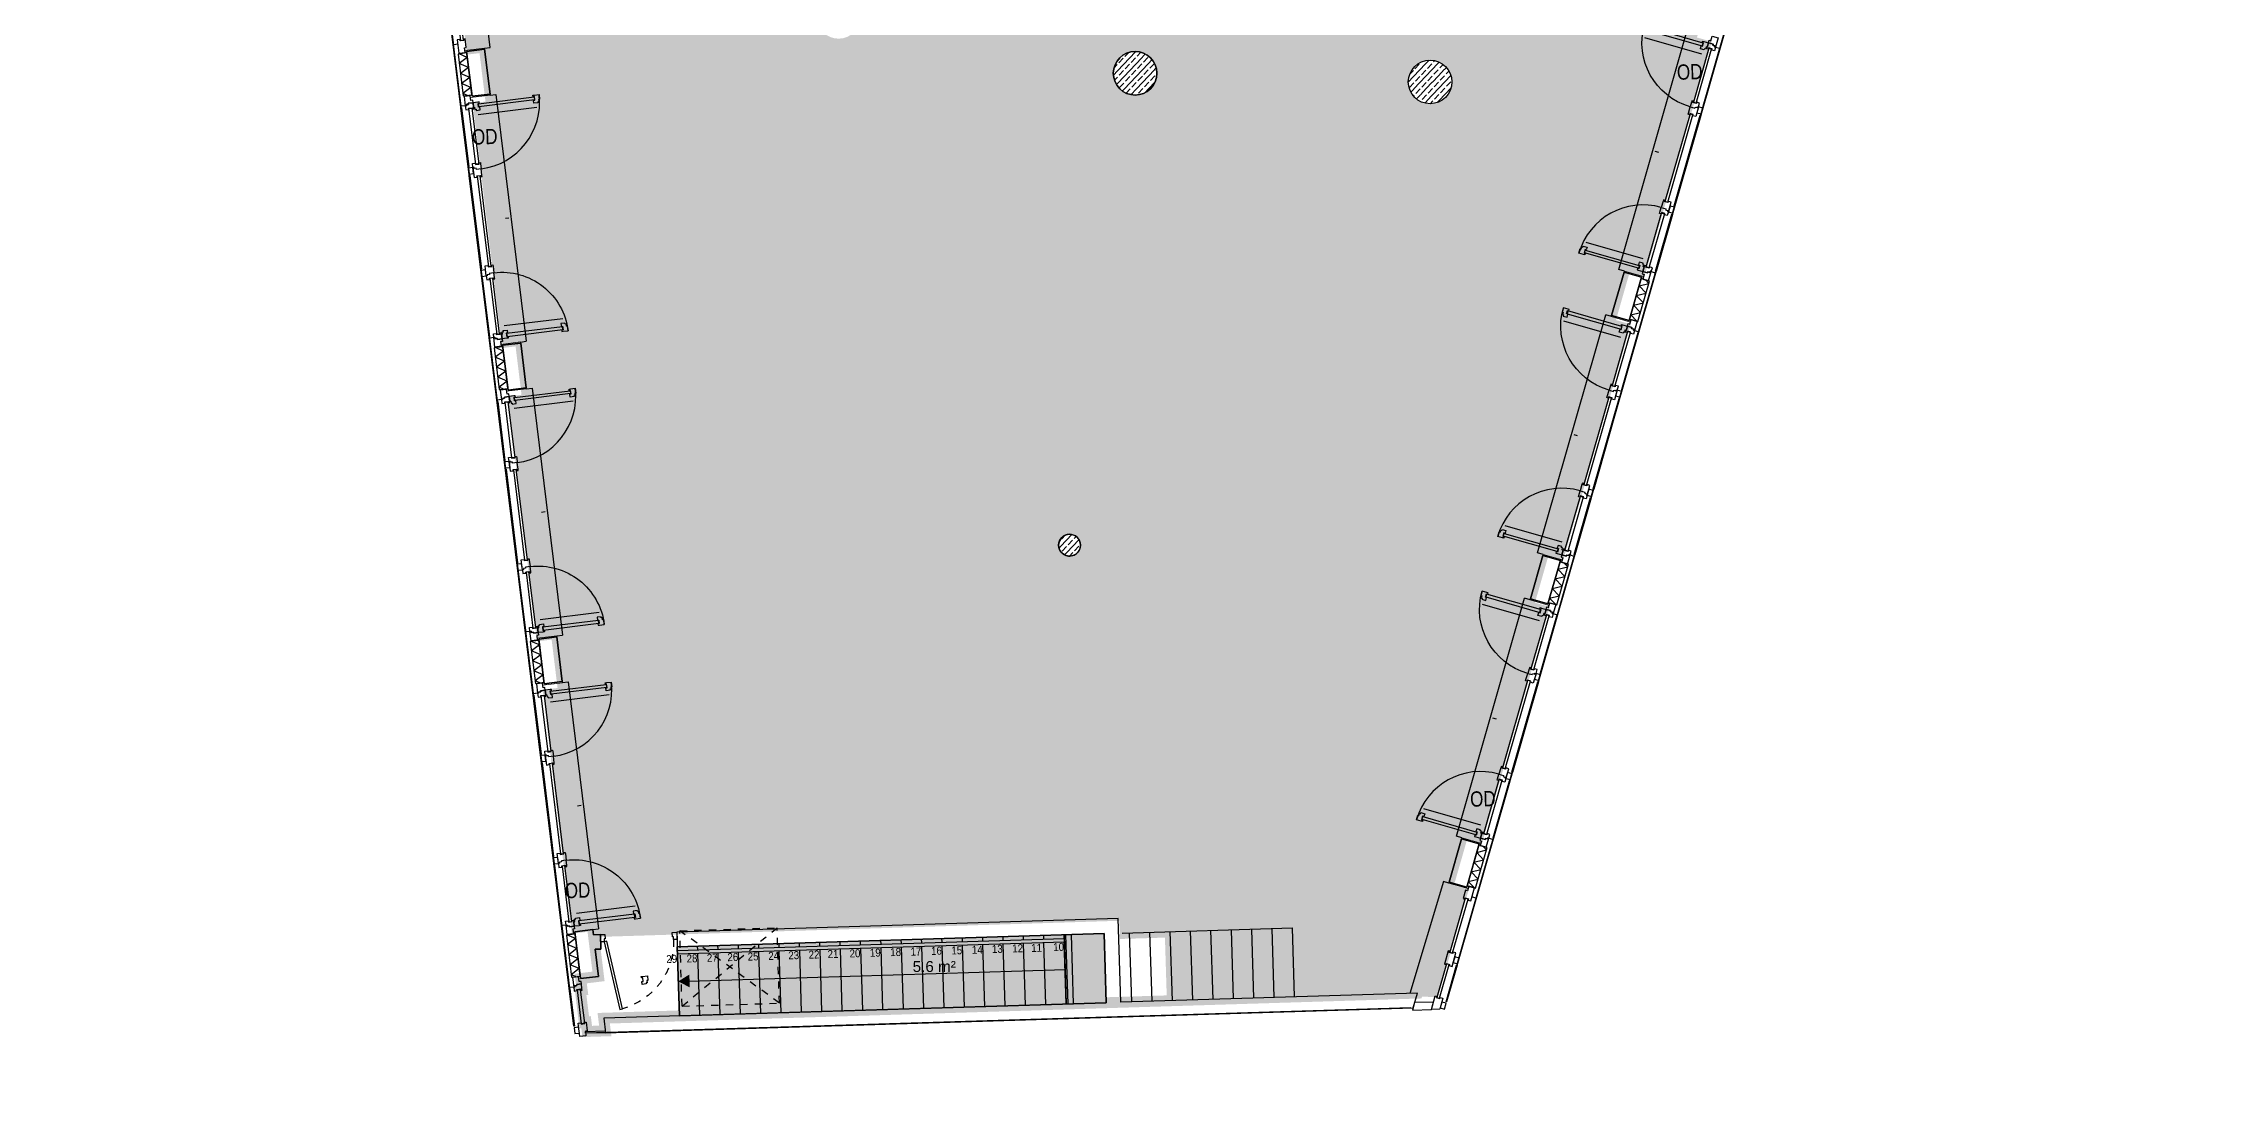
# Model space of a CAD drawing. Header units: metres. Extents: x 603172.4 to 603269.3, y 133210.7 to 133267.1.
# Drawn here: x 603202.28 to 603232.15, y 133229.92 to 133244.41 of the extents above; entities that cross this region are included whole.
import ezdxf
from ezdxf.enums import TextEntityAlignment as Align

# ---------------------------------------------------------------- set-up
doc = ezdxf.new("R2010")
doc.units = ezdxf.units.M
doc.linetypes.add('AXES', pattern=[2, 1.25, -0.25, 0.25, -0.25])
doc.linetypes.add('DGN Style 2', pattern=[0.1, 0.06, -0.04])
doc.layers.add('GEX_BAT_Archi', color=251, linetype='Continuous')
doc.layers.add('GEX_EDS_sdp_2-tremie_su', color=7, linetype='Continuous')
for name, color, linetype, true_color in [('GEX_EDS_sdp_1-bureau', 1, 'AXES', 0xff0000), ('GEX_EDS_sdp_2-tremie', 7, 'Continuous', 0xffff7f), ('GEX_EDS_su_bureau', 7, 'Continuous', 0xffdf7f)]:
    doc.layers.add(name, color=color, linetype=linetype, true_color=true_color)
doc.styles.add('Style-isocp', font='isocp.shx')
doc.styles.add('SURF', font='swissl.ttf')

# ---------------------------------------------------------------- blocks, each defined once
blk = doc.blocks.new('*U14')
at = {"layer": 'GEX_BAT_Archi', "flags": 128}
for points in [[(-0.462, 0.44), (-0.477, 0.44), (-0.476, 0.4), (-0.523, 0.398), (-0.526, 0.498), (-0.464, 0.5), (-0.462, 0.44)], [(-0.476, 0.4), (-0.261, -0.531), (-0.222, -0.522), (-0.437, 0.409), (-0.476, 0.4)], [(0.479, 0.429), (0.478, 0.469), (0.463, 0.469), (0.461, 0.529), (0.523, 0.531), (0.526, 0.431), (0.479, 0.429)]]:
    blk.add_lwpolyline(points, close=True, dxfattribs=at)
at = {"layer": 'GEX_BAT_Archi', "linetype": 'DGN Style 2', "extrusion": (0, 0, -1)}
blk.add_arc((0.476, 0.4), 0.955, 178.2348, 254.6143, dxfattribs=at)
blk = doc.blocks.new('CBP_SHG_FAC_TYPE1_OD_STR25')
at = {"layer": 'GEX_BAT_Archi'}
for p, q in [((-1.462, 0.568), (-1.462, -0.247)), ((1.462, 0.568), (1.462, -0.247))]:
    blk.add_line(p, q, dxfattribs=at)
at = {"layer": 'GEX_BAT_Archi', "ltscale": 120}
for p, q in [((-1.7, 0.03), (1.7, 0.03)), ((-1.7, -0.05), (-1.7, 0.03)), ((1.7, -0.05), (1.7, 0.03)), ((0, 0), (0, -0.05)), ((-1.605, -0.407), (-1.605, -0.462)), ((-1.585, -0.462), (-1.585, -0.47)), ((-0.77, -0.462), (-0.77, -0.47)), ((-0.647, -0.462), (-0.647, -0.47)), ((0.647, -0.462), (0.647, -0.47)), ((0.77, -0.462), (0.77, -0.47)), ((1.585, -0.462), (1.585, -0.47)), ((1.605, -0.407), (1.605, -0.462))]:
    blk.add_line(p, q, dxfattribs=at)
at = {"layer": 'GEX_BAT_Archi', "flags": 128}
for points in [[(-1.635, 0.551), (-1.635, 0.618), (-1.57, 0.618), (-1.57, 0.603), (-1.54, 0.603), (-1.54, 0.588), (-1.525, 0.588), (-1.525, 0.533), (-1.565, 0.533), (-1.565, 0.551), (-1.615, 0.551), (-1.615, 0.533), (-1.635, 0.533), (-1.635, 0.551)], [(1.635, 0.551), (1.635, 0.618), (1.57, 0.618), (1.57, 0.603), (1.54, 0.603), (1.54, 0.588), (1.525, 0.588), (1.525, 0.533), (1.565, 0.533), (1.565, 0.551), (1.615, 0.551), (1.615, 0.533), (1.635, 0.533), (1.635, 0.551)], [(-1.61, -0.225), (-1.61, 0.546), (-1.57, 0.546), (-1.57, -0.225), (-1.61, -0.225)], [(1.61, -0.225), (1.61, 0.546), (1.57, 0.546), (1.57, -0.225), (1.61, -0.225)], [(-1.615, -0.23), (-1.615, -0.212), (-1.635, -0.212), (-1.635, -0.23), (-1.635, -0.297), (-1.57, -0.297), (-1.57, -0.282), (-1.54, -0.282), (-1.54, -0.267), (-1.525, -0.267), (-1.525, -0.212), (-1.565, -0.212), (-1.565, -0.23), (-1.615, -0.23)], [(-1.568, -0.317), (-1.55, -0.317), (-1.55, -0.297), (-1.568, -0.297), (-1.635, -0.297), (-1.635, -0.362), (-1.62, -0.362), (-1.62, -0.392), (-1.605, -0.392), (-1.605, -0.407), (-1.55, -0.407), (-1.55, -0.367), (-1.568, -0.367), (-1.568, -0.317)], [(-0.787, -0.297), (-0.72, -0.297), (-0.72, -0.362), (-0.735, -0.362), (-0.735, -0.392), (-0.75, -0.392), (-0.75, -0.407), (-0.805, -0.407), (-0.805, -0.367), (-0.787, -0.367), (-0.787, -0.317), (-0.805, -0.317), (-0.805, -0.297), (-0.787, -0.297)], [(-0.63, -0.317), (-0.612, -0.317), (-0.612, -0.297), (-0.63, -0.297), (-0.72, -0.297), (-0.72, -0.362), (-0.735, -0.362), (-0.735, -0.392), (-0.75, -0.392), (-0.75, -0.407), (-0.612, -0.407), (-0.612, -0.367), (-0.63, -0.367), (-0.63, -0.317)], [(0.63, -0.297), (0.72, -0.297), (0.72, -0.362), (0.735, -0.362), (0.735, -0.392), (0.75, -0.392), (0.75, -0.407), (0.612, -0.407), (0.612, -0.367), (0.63, -0.367), (0.63, -0.317), (0.612, -0.317), (0.612, -0.297), (0.63, -0.297)], [(0.787, -0.297), (0.72, -0.297), (0.72, -0.362), (0.735, -0.362), (0.735, -0.392), (0.75, -0.392), (0.75, -0.407), (0.805, -0.407), (0.805, -0.367), (0.787, -0.367), (0.787, -0.317), (0.805, -0.317), (0.805, -0.297), (0.787, -0.297)], [(1.615, -0.23), (1.615, -0.212), (1.635, -0.212), (1.635, -0.23), (1.635, -0.297), (1.57, -0.297), (1.57, -0.282), (1.54, -0.282), (1.54, -0.267), (1.525, -0.267), (1.525, -0.212), (1.565, -0.212), (1.565, -0.23), (1.615, -0.23)], [(1.568, -0.317), (1.55, -0.317), (1.55, -0.297), (1.568, -0.297), (1.635, -0.297), (1.635, -0.362), (1.62, -0.362), (1.62, -0.392), (1.605, -0.392), (1.605, -0.407), (1.55, -0.407), (1.55, -0.367), (1.568, -0.367), (1.568, -0.317)]]:
    blk.add_lwpolyline(points, close=True, dxfattribs=at)
at = {"layer": 'GEX_BAT_Archi', "ltscale": 120, "flags": 128}
for points in [[(-1.67, -0.322), (-1.735, -0.322), (-1.735, -0.407), (-1.605, -0.407), (-1.605, -0.392), (-1.62, -0.392), (-1.62, -0.362), (-1.635, -0.362), (-1.635, -0.297), (-1.67, -0.297), (-1.67, -0.322)], [(1.67, -0.322), (1.735, -0.322), (1.735, -0.407), (1.605, -0.407), (1.605, -0.392), (1.62, -0.392), (1.62, -0.362), (1.635, -0.362), (1.635, -0.297), (1.67, -0.297), (1.67, -0.322)], [(-1.585, -0.462), (-0.77, -0.462), (-0.77, -0.47), (-1.585, -0.47), (-1.585, -0.462)], [(-1.563, -0.322), (-0.792, -0.322), (-0.792, -0.362), (-1.563, -0.362), (-1.563, -0.322)], [(-0.75, -0.47), (-0.667, -0.47), (-0.667, -0.407), (-0.75, -0.407), (-0.75, -0.47)], [(-0.647, -0.462), (0.647, -0.462), (0.647, -0.47), (-0.647, -0.47), (-0.647, -0.462)], [(0.625, -0.322), (-0.625, -0.322), (-0.625, -0.362), (0.625, -0.362), (0.625, -0.322)], [(0.667, -0.47), (0.75, -0.47), (0.75, -0.407), (0.667, -0.407), (0.667, -0.47)], [(1.585, -0.462), (0.77, -0.462), (0.77, -0.47), (1.585, -0.47), (1.585, -0.462)], [(1.563, -0.322), (0.792, -0.322), (0.792, -0.362), (1.563, -0.362), (1.563, -0.322)]]:
    blk.add_lwpolyline(points, close=True, dxfattribs=at)
at = {"layer": 'GEX_BAT_Archi'}
blk.add_arc((-1.635, -0.297), 0.915, 0, 90, dxfattribs=at)
at = {"layer": 'GEX_BAT_Archi', "extrusion": (0, 0, -1)}
blk.add_arc((-1.635, -0.297), 0.915, 0, 90, dxfattribs=at)
blk = doc.blocks.new('CBP_SHG_FAC_TYPE1_OD_STR25_1')
at = {"layer": 'GEX_BAT_Archi'}
for p, q in [((-1.462, 0.568), (-1.462, -0.247)), ((1.462, 0.568), (1.462, -0.247))]:
    blk.add_line(p, q, dxfattribs=at)
at = {"layer": 'GEX_BAT_Archi', "ltscale": 120}
for p, q in [((-1.709, 0.03), (1.709, 0.03)), ((-1.709, -0.05), (-1.709, 0.03)), ((1.709, -0.05), (1.709, 0.03)), ((0, 0), (0, -0.05)), ((-1.605, -0.407), (-1.605, -0.462)), ((-1.585, -0.462), (-1.585, -0.47)), ((-0.77, -0.462), (-0.77, -0.47)), ((-0.647, -0.462), (-0.647, -0.47)), ((0.647, -0.462), (0.647, -0.47)), ((0.77, -0.462), (0.77, -0.47)), ((1.585, -0.462), (1.585, -0.47)), ((1.605, -0.407), (1.605, -0.462))]:
    blk.add_line(p, q, dxfattribs=at)
at = {"layer": 'GEX_BAT_Archi', "flags": 128}
for points in [[(-1.635, 0.551), (-1.635, 0.618), (-1.57, 0.618), (-1.57, 0.603), (-1.54, 0.603), (-1.54, 0.588), (-1.525, 0.588), (-1.525, 0.533), (-1.565, 0.533), (-1.565, 0.551), (-1.615, 0.551), (-1.615, 0.533), (-1.635, 0.533), (-1.635, 0.551)], [(1.635, 0.551), (1.635, 0.618), (1.57, 0.618), (1.57, 0.603), (1.54, 0.603), (1.54, 0.588), (1.525, 0.588), (1.525, 0.533), (1.565, 0.533), (1.565, 0.551), (1.615, 0.551), (1.615, 0.533), (1.635, 0.533), (1.635, 0.551)], [(-1.61, -0.225), (-1.61, 0.546), (-1.57, 0.546), (-1.57, -0.225), (-1.61, -0.225)], [(1.61, -0.225), (1.61, 0.546), (1.57, 0.546), (1.57, -0.225), (1.61, -0.225)], [(-1.615, -0.23), (-1.615, -0.212), (-1.635, -0.212), (-1.635, -0.23), (-1.635, -0.297), (-1.57, -0.297), (-1.57, -0.282), (-1.54, -0.282), (-1.54, -0.267), (-1.525, -0.267), (-1.525, -0.212), (-1.565, -0.212), (-1.565, -0.23), (-1.615, -0.23)], [(-1.568, -0.317), (-1.55, -0.317), (-1.55, -0.297), (-1.568, -0.297), (-1.635, -0.297), (-1.635, -0.362), (-1.62, -0.362), (-1.62, -0.392), (-1.605, -0.392), (-1.605, -0.407), (-1.55, -0.407), (-1.55, -0.367), (-1.568, -0.367), (-1.568, -0.317)], [(-0.787, -0.297), (-0.72, -0.297), (-0.72, -0.362), (-0.735, -0.362), (-0.735, -0.392), (-0.75, -0.392), (-0.75, -0.407), (-0.805, -0.407), (-0.805, -0.367), (-0.787, -0.367), (-0.787, -0.317), (-0.805, -0.317), (-0.805, -0.297), (-0.787, -0.297)], [(-0.63, -0.317), (-0.612, -0.317), (-0.612, -0.297), (-0.63, -0.297), (-0.72, -0.297), (-0.72, -0.362), (-0.735, -0.362), (-0.735, -0.392), (-0.75, -0.392), (-0.75, -0.407), (-0.612, -0.407), (-0.612, -0.367), (-0.63, -0.367), (-0.63, -0.317)], [(0.63, -0.297), (0.72, -0.297), (0.72, -0.362), (0.735, -0.362), (0.735, -0.392), (0.75, -0.392), (0.75, -0.407), (0.612, -0.407), (0.612, -0.367), (0.63, -0.367), (0.63, -0.317), (0.612, -0.317), (0.612, -0.297), (0.63, -0.297)], [(0.787, -0.297), (0.72, -0.297), (0.72, -0.362), (0.735, -0.362), (0.735, -0.392), (0.75, -0.392), (0.75, -0.407), (0.805, -0.407), (0.805, -0.367), (0.787, -0.367), (0.787, -0.317), (0.805, -0.317), (0.805, -0.297), (0.787, -0.297)], [(1.615, -0.23), (1.615, -0.212), (1.635, -0.212), (1.635, -0.23), (1.635, -0.297), (1.57, -0.297), (1.57, -0.282), (1.54, -0.282), (1.54, -0.267), (1.525, -0.267), (1.525, -0.212), (1.565, -0.212), (1.565, -0.23), (1.615, -0.23)], [(1.568, -0.317), (1.55, -0.317), (1.55, -0.297), (1.568, -0.297), (1.635, -0.297), (1.635, -0.362), (1.62, -0.362), (1.62, -0.392), (1.605, -0.392), (1.605, -0.407), (1.55, -0.407), (1.55, -0.367), (1.568, -0.367), (1.568, -0.317)]]:
    blk.add_lwpolyline(points, close=True, dxfattribs=at)
at = {"layer": 'GEX_BAT_Archi', "ltscale": 120, "flags": 128}
for points in [[(-1.67, -0.322), (-1.735, -0.322), (-1.735, -0.407), (-1.605, -0.407), (-1.605, -0.392), (-1.62, -0.392), (-1.62, -0.362), (-1.635, -0.362), (-1.635, -0.297), (-1.67, -0.297), (-1.67, -0.322)], [(1.67, -0.322), (1.735, -0.322), (1.735, -0.407), (1.605, -0.407), (1.605, -0.392), (1.62, -0.392), (1.62, -0.362), (1.635, -0.362), (1.635, -0.297), (1.67, -0.297), (1.67, -0.322)], [(-1.585, -0.462), (-0.77, -0.462), (-0.77, -0.47), (-1.585, -0.47), (-1.585, -0.462)], [(-1.563, -0.322), (-0.792, -0.322), (-0.792, -0.362), (-1.563, -0.362), (-1.563, -0.322)], [(-0.75, -0.47), (-0.667, -0.47), (-0.667, -0.407), (-0.75, -0.407), (-0.75, -0.47)], [(-0.647, -0.462), (0.647, -0.462), (0.647, -0.47), (-0.647, -0.47), (-0.647, -0.462)], [(0.625, -0.322), (-0.625, -0.322), (-0.625, -0.362), (0.625, -0.362), (0.625, -0.322)], [(0.667, -0.47), (0.75, -0.47), (0.75, -0.407), (0.667, -0.407), (0.667, -0.47)], [(1.585, -0.462), (0.77, -0.462), (0.77, -0.47), (1.585, -0.47), (1.585, -0.462)], [(1.563, -0.322), (0.792, -0.322), (0.792, -0.362), (1.563, -0.362), (1.563, -0.322)]]:
    blk.add_lwpolyline(points, close=True, dxfattribs=at)
at = {"layer": 'GEX_BAT_Archi'}
blk.add_arc((-1.635, -0.297), 0.915, 0, 90, dxfattribs=at)
at = {"layer": 'GEX_BAT_Archi', "extrusion": (0, 0, -1)}
blk.add_arc((-1.635, -0.297), 0.915, 0, 90, dxfattribs=at)
blk = doc.blocks.new('*U50')
at = {"layer": 'GEX_BAT_Archi'}
for p, q in [((-0.433, 1.045), (1.296, 0.716)), ((1.503, -0.965), (1.296, 0.716)), ((1.424, -0.975), (1.503, -0.965))]:
    blk.add_line(p, q, dxfattribs=at)
at = {"layer": 'GEX_BAT_Archi', "ltscale": 120}
for p, q in [((-1.418, 0.322), (-1.42, 0.377)), ((1.002, -0.923), (1.057, -0.916))]:
    blk.add_line(p, q, dxfattribs=at)
at = {"layer": 'GEX_BAT_Archi', "flags": 128}
blk.add_lwpolyline([(-1.532, 0.931), (-1.535, 1.011), (-0.433, 1.045)], dxfattribs=at)
at = {"layer": 'GEX_BAT_Archi', "ltscale": 120, "flags": 128}
for points in [[(-1.553, 0.458), (-1.488, 0.46), (-1.488, 0.485), (-1.368, 0.489), (-1.368, 0.469), (-1.386, 0.468), (-1.384, 0.418), (-1.366, 0.419), (-1.365, 0.379), (-1.55, 0.373), (-1.553, 0.458)], [(-1.398, 0.323), (-0.55, 0.349), (-0.55, 0.341), (-1.398, 0.315), (-1.398, 0.323)], [(-1.381, 0.464), (-0.577, 0.488), (-0.575, 0.448), (-1.379, 0.424), (-1.381, 0.464)], [(-0.382, 0.387), (-0.484, 0.406), (-0.587, 0.403), (-0.588, 0.443), (-0.57, 0.443), (-0.572, 0.493), (-0.59, 0.493), (-0.59, 0.513), (-0.475, 0.516), (-0.361, 0.495), (-0.365, 0.475), (-0.383, 0.479), (-0.392, 0.429), (-0.374, 0.426), (-0.382, 0.387)], [(-0.448, 0.335), (-0.436, 0.397), (-0.484, 0.406), (-0.532, 0.405), (-0.53, 0.342), (-0.489, 0.343), (-0.448, 0.335)], [(-0.427, 0.339), (0.811, 0.104), (0.81, 0.096), (-0.428, 0.331), (-0.427, 0.339)], [(0.816, 0.246), (-0.379, 0.473), (-0.386, 0.433), (0.808, 0.206), (0.816, 0.246)], [(1, -0.903), (0.886, 0.025), (0.878, 0.024), (0.992, -0.904), (1, -0.903)], [(1.136, -0.864), (1.027, 0.02), (0.987, 0.015), (1.096, -0.869), (1.136, -0.864)], [(1.157, -1.035), (1.149, -0.97), (1.174, -0.967), (1.159, -0.848), (1.139, -0.85), (1.141, -0.868), (1.092, -0.874), (1.09, -0.856), (1.05, -0.861), (1.072, -1.045), (1.157, -1.035)]]:
    blk.add_lwpolyline(points, close=True, dxfattribs=at)
at = {"layer": 'GEX_BAT_Archi', "flags": 128}
for points in [[(1.026, 0.231), (0.808, 0.273), (0.804, 0.253), (0.822, 0.25), (0.812, 0.201), (0.795, 0.204), (0.787, 0.165), (0.927, 0.138), (0.944, -0.003), (0.984, 0.001), (0.982, 0.019), (1.032, 0.025), (1.034, 0.008), (1.054, 0.01), (1.026, 0.231)], [(0.927, 0.138), (0.841, 0.154), (0.829, 0.092), (0.87, 0.085), (0.875, 0.044), (0.938, 0.051), (0.927, 0.138)]]:
    blk.add_lwpolyline(points, close=True, dxfattribs=at)
blk = doc.blocks.new('*U54')
at = {"layer": 'GEX_BAT_Archi', "linetype": 'DGN Style 2'}
for p, q in [((-0.685, 0.498), (0.653, 0.539)), ((0.685, -0.498), (-0.685, 0.498)), ((-0.653, -0.539), (-0.685, 0.498)), ((-0.653, -0.539), (0.653, 0.539)), ((0.685, -0.498), (0.653, 0.539)), ((-0.653, -0.539), (0.685, -0.498))]:
    blk.add_line(p, q, dxfattribs=at)

msp = doc.modelspace()

# ---------------------------------------------------------------- hatches: boundary and pattern name
at = {"layer": 'GEX_BAT_Archi', "lineweight": 0}
h = msp.add_hatch(dxfattribs=at)
h.set_pattern_fill('SN46-STB', color=256, style=0, pattern_type=2)
h.set_pattern_definition([(46.681, (603217.94188, 133243.1477), (-0.17042, -0.005252), [0.08742, -0.15335]), (46.681, (603217.85968, 133243.06028), (-0.17042, -0.005252), [0.08742, -0.15335]), (46.681, (603217.83475, 133243.12135), (-0.17042, -0.005252), [0.12, -0.12077]), (46.681, (603217.92217, 133243.03916), (-0.17042, -0.005252), [0.12, -0.12077])])
h.paths.add_polyline_path([(603216.983, 133243.999, 1), (603217.583, 133243.999, 1)])
h = msp.add_hatch(dxfattribs=at)
h.set_pattern_fill('SN46-STB', color=256, style=0, pattern_type=2)
h.set_pattern_definition([(46.681, (603219.12138, 133242.80852), (-0.1704197, -0.005252), [0.08742, -0.15335]), (46.681, (603219.03918, 133242.72109), (-0.1704197, -0.005252), [0.08742, -0.15335]), (46.681, (603219.01425, 133242.78217), (-0.1704197, -0.005252), [0.12, -0.12077]), (46.681, (603219.10168, 133242.69997), (-0.1704197, -0.005252), [0.12, -0.12077])])
edge = h.paths.add_edge_path()
edge.add_arc((603221.338, 133243.88), 0.3, 0, 360)
h = msp.add_hatch(dxfattribs=at)
h.set_pattern_fill('SN46-STB', color=256, style=0, pattern_type=2)
h.set_pattern_definition([(46.681, (603217.12698, 133237.62852), (-0.17042, -0.005252), [0.08742, -0.15335]), (46.681, (603217.04478, 133237.5411), (-0.17042, -0.005252), [0.08742, -0.15335]), (46.681, (603217.01985, 133237.60217), (-0.17042, -0.005252), [0.12, -0.12077]), (46.681, (603217.10727, 133237.51997), (-0.17042, -0.005252), [0.12, -0.12077])])
h.paths.add_polyline_path([(603216.232, 133237.509, 1), (603216.532, 133237.518, 1)])
at = {"layer": 'GEX_EDS_sdp_2-tremie'}
msp.add_hatch(color=256, dxfattribs=at).paths.add_polyline_path([(603216.886, 133231.226), (603216.857, 133232.176), (603210.99, 133231.995), (603211.019, 133231.045)])
at = {"layer": 'GEX_EDS_su_bureau'}
h = msp.add_hatch(color=256, dxfattribs=at)
h.dxf.hatch_style = 1
h.paths.add_polyline_path([(603204.093, 133266.199), (603204.084, 133266.479), (603200.706, 133266.375), (603200.714, 133266.095), (603200.045, 133266.074), (603200.036, 133266.354), (603196.658, 133266.25), (603196.666, 133265.97), (603195.997, 133265.949), (603195.988, 133266.229), (603192.61, 133266.125), (603192.618, 133265.845), (603191.948, 133265.825), (603191.94, 133266.104), (603188.561, 133266), (603188.57, 133265.72), (603187.9, 133265.7), (603187.892, 133265.98), (603184.513, 133265.876), (603184.522, 133265.596), (603183.842, 133265.575), (603183.834, 133265.855), (603180.465, 133265.751), (603180.474, 133265.471), (603179.794, 133265.45), (603179.786, 133265.73), (603177.566, 133265.661), (603177.627, 133263.687), (603177.907, 133263.696), (603177.928, 133263.016), (603177.648, 133263.008), (603177.752, 133259.629), (603178.032, 133259.638), (603178.053, 133258.958), (603177.773, 133258.95), (603177.877, 133255.581), (603178.157, 133255.59), (603178.178, 133254.91), (603177.898, 133254.902), (603178.002, 133251.533), (603178.282, 133251.542), (603178.302, 133250.872), (603178.022, 133250.863), (603178.127, 133247.485), (603178.406, 133247.494), (603178.427, 133246.814), (603178.148, 133246.805), (603178.251, 133243.437), (603178.531, 133243.446), (603178.552, 133242.766), (603178.272, 133242.757), (603178.376, 133239.389), (603178.656, 133239.398), (603178.677, 133238.718), (603178.397, 133238.709), (603178.501, 133235.341), (603178.781, 133235.349), (603178.802, 133234.67), (603178.522, 133234.661), (603178.626, 133231.293), (603178.905, 133231.301), (603178.926, 133230.632), (603178.646, 133230.623), (603178.668, 133229.923), (603178.938, 133229.932), (603178.933, 133230.072), (603183.271, 133230.205), (603183.236, 133231.365), (603190.162, 133231.578), (603190.178, 133231.078), (603190.987, 133231.103), (603191.008, 133230.444), (603194.356, 133230.547), (603194.349, 133230.427), (603194.6, 133230.435), (603194.639, 133231.109), (603194.36, 133231.126), (603194.399, 133231.795), (603194.678, 133231.778), (603194.875, 133235.173), (603194.596, 133235.189), (603194.635, 133235.858), (603194.914, 133235.841), (603195.111, 133239.226), (603194.831, 133239.242), (603194.87, 133239.911), (603195.149, 133239.895), (603195.346, 133243.279), (603195.066, 133243.295), (603195.106, 133243.974), (603195.385, 133243.958), (603195.472, 133245.446), (603196.608, 133245.481), (603196.592, 133245.981), (603197.262, 133246.002), (603197.277, 133245.502), (603200.656, 133245.606), (603200.64, 133246.106), (603201.32, 133246.127), (603201.335, 133245.627), (603204.723, 133245.731), (603204.588, 133250.143), (603205.124, 133250.031), (603205.456, 133251.627), (603204.536, 133251.819), (603204.322, 133258.752), (603205.282, 133258.782), (603205.232, 133260.401), (603204.272, 133260.372)])
edge = h.paths.add_edge_path(flags=16)
edge.add_arc((603200.562, 133260.662), 0.275, 0, 360)
h.paths.add_polyline_path([(603201.039, 133258.791), (603201.23, 133252.614), (603197.847, 133253.3), (603184.153, 133252.878), (603183.987, 133258.266)], flags=16)
h.paths.add_polyline_path([(603197.759, 133258.585), (603197.919, 133253.408), (603195.869, 133253.344), (603195.775, 133256.423), (603196.674, 133256.451), (603196.671, 133256.551), (603195.772, 133256.523), (603195.71, 133258.522)], flags=0)
h.paths.add_polyline_path([(603197.834, 133258.587), (603199.383, 133258.635), (603199.412, 133257.716), (603197.862, 133257.668)], flags=0)
h.paths.add_polyline_path([(603199.458, 133258.637), (603200.967, 133258.684), (603201.15, 133252.762), (603198.432, 133253.313), (603199.621, 133253.35)], flags=0)
h.paths.add_polyline_path([(603195.588, 133258.518), (603195.651, 133256.459), (603194.008, 133256.208), (603193.938, 133258.467)], flags=0)
edge = h.paths.add_edge_path(flags=16)
edge.add_arc((603192.465, 133260.413), 0.275, 0, 360)
h.paths.add_polyline_path([(603197.865, 133257.585), (603199.414, 133257.633), (603199.442, 133256.714), (603197.893, 133256.666)], flags=0)
h.paths.add_polyline_path([(603193.796, 133258.463), (603193.866, 133256.194), (603191.356, 133255.827), (603191.277, 133258.385)], flags=0)
h.paths.add_polyline_path([(603197.896, 133256.583), (603199.445, 133256.631), (603199.473, 133255.711), (603197.924, 133255.664)], flags=0)
h.paths.add_polyline_path([(603195.397, 133256.195), (603195.482, 133253.427), (603194.133, 133253.386), (603194.053, 133255.987)], flags=0)
edge = h.paths.add_edge_path(flags=0)
edge.add_arc((603200.707, 133255.94), 0.3, 0, 360)
h.paths.add_polyline_path([(603197.927, 133255.581), (603199.476, 133255.629), (603199.504, 133254.709), (603197.955, 133254.662)], flags=0)
h.paths.add_polyline_path([(603191.203, 133258.383), (603191.27, 133256.214), (603189.671, 133256.165), (603189.642, 133257.114), (603188.032, 133257.065), (603187.995, 133258.284)], flags=0)
h.paths.add_polyline_path([(603193.87, 133256.054), (603193.888, 133255.479), (603191.369, 133255.402), (603191.36, 133255.687)], flags=0)
h.paths.add_polyline_path([(603197.957, 133254.579), (603199.507, 133254.627), (603199.543, 133253.458), (603197.993, 133253.41)], flags=0)
h.paths.add_polyline_path([(603193.874, 133255.279), (603193.933, 133253.38), (603191.434, 133253.303), (603191.417, 133253.852), (603191.217, 133253.846), (603191.234, 133253.297), (603189.625, 133253.247), (603189.562, 133255.296), (603191.165, 133255.535), (603191.183, 133254.946), (603191.383, 133254.952), (603191.375, 133255.202)], flags=0)
h.paths.add_polyline_path([(603200.207, 133254.303), (603200.607, 133254.316), (603200.622, 133253.816), (603200.222, 133253.804)], flags=0)
h.paths.add_polyline_path([(603200.258, 133254.255), (603200.558, 133254.264), (603200.571, 133253.864), (603200.271, 133253.855)], flags=0)
edge = h.paths.add_edge_path(flags=0)
edge.add_arc((603200.79, 133253.241), 0.3, 0, 360)
h.paths.add_polyline_path([(603189.208, 133256.754), (603189.226, 133256.154), (603188.726, 133256.139), (603188.708, 133256.738)], flags=0)
h.paths.add_polyline_path([(603187.895, 133258.281), (603187.936, 133256.932), (603188.556, 133256.951), (603188.64, 133254.242), (603188.02, 133254.223), (603188.054, 133253.104), (603186.595, 133253.059), (603186.436, 133258.236)], flags=0)
h.paths.add_polyline_path([(603189.356, 133254.371), (603189.362, 133254.171), (603189.162, 133254.165), (603189.156, 133254.365)], flags=0)
h.paths.add_polyline_path([(603186.35, 133258.233), (603186.378, 133257.324), (603184.819, 133257.276), (603184.791, 133258.185)], flags=0)
h.paths.add_polyline_path([(603189.411, 133253.871), (603189.426, 133253.391), (603189.186, 133253.383), (603189.172, 133253.863)], flags=0)
h.paths.add_polyline_path([(603186.381, 133257.229), (603186.409, 133256.319), (603184.85, 133256.271), (603184.822, 133257.181)], flags=0)
h.paths.add_polyline_path([(603186.412, 133256.224), (603186.44, 133255.315), (603184.881, 133255.267), (603184.853, 133256.176)], flags=0)
edge = h.paths.add_edge_path(flags=16)
edge.add_arc((603184.369, 133260.163), 0.275, 0, 360)
h.paths.add_polyline_path([(603186.443, 133255.22), (603186.471, 133254.31), (603184.912, 133254.262), (603184.884, 133255.172)], flags=0)
h.paths.add_polyline_path([(603184.736, 133258.184), (603184.896, 133253.006), (603184.246, 133252.986), (603184.087, 133258.164)], flags=0)
h.paths.add_polyline_path([(603186.474, 133254.215), (603186.51, 133253.056), (603184.95, 133253.008), (603184.915, 133254.167)], flags=0)
edge = h.paths.add_edge_path(flags=0)
edge.add_arc((603184.551, 133254.279), 0.3, 0, 360)
edge = h.paths.add_edge_path(flags=16)
edge.add_arc((603188.869, 133245.628), 0.3, 0, 360)
edge = h.paths.add_edge_path(flags=16)
edge.add_arc((603184.811, 133245.836), 0.3, 0, 360)
edge = h.paths.add_edge_path(flags=16)
edge.add_arc((603188.506, 133239.356), 0.15, 0, 360)
edge = h.paths.add_edge_path(flags=16)
edge.add_arc((603185.014, 133239.248), 0.15, 0, 360)
h.paths.add_polyline_path([(603231.003, 133265.651), (603229.079, 133265.855), (603229.049, 133265.576), (603228.373, 133265.648), (603228.402, 133265.927), (603225.051, 133266.283), (603225.022, 133266.004), (603224.326, 133266.078), (603224.355, 133266.357), (603220.974, 133266.716), (603220.945, 133266.437), (603220.268, 133266.509), (603220.298, 133266.787), (603218.905, 133266.935), (603216.938, 133266.875), (603216.947, 133266.595), (603216.277, 133266.574), (603216.27, 133266.8), (603212.88, 133266.75), (603212.889, 133266.47), (603212.219, 133266.449), (603212.21, 133266.729), (603208.822, 133266.625), (603208.83, 133266.345), (603208.161, 133266.324), (603208.152, 133266.604), (603204.764, 133266.5), (603204.772, 133266.22), (603204.193, 133266.202), (603204.369, 133260.475), (603205.329, 133260.504), (603205.382, 133258.785), (603206.071, 133258.806), (603206.068, 133258.916), (603206.168, 133258.919), (603206.194, 133258.08), (603205.055, 133258.045), (603205.107, 133256.375), (603224.758, 133256.981), (603224.681, 133259.48), (603228.046, 133259.583), (603228.597, 133261.506), (603229.722, 133261.183)])
edge = h.paths.add_edge_path(flags=16)
edge.add_arc((603208.658, 133260.912), 0.275, 0, 360)
edge = h.paths.add_edge_path(flags=16)
edge.add_arc((603216.435, 133261.777), 0.275, 0, 360)
edge = h.paths.add_edge_path(flags=16)
edge.add_arc((603217.034, 133261.795), 0.275, 0, 360)
edge = h.paths.add_edge_path(flags=16)
edge.add_arc((603224.85, 133261.411), 0.275, 0, 360)
h.paths.add_polyline_path([(603226.326, 133248.325), (603226.057, 133248.403), (603226.978, 133251.615), (603208.282, 133251.039), (603205.554, 133251.607), (603205.222, 133250.011), (603205.829, 133249.885), (603205.851, 133249.992), (603205.949, 133249.972), (603205.906, 133249.766), (603204.691, 133250.019), (603204.808, 133246.234), (603205.37, 133246.252), (603205.386, 133245.752), (603206.366, 133245.782), (603207.951, 133245.491), (603208.099, 133244.255), (603208.377, 133244.288), (603208.456, 133243.623), (603208.178, 133243.589), (603208.58, 133240.223), (603208.858, 133240.256), (603208.937, 133239.591), (603208.659, 133239.558), (603209.061, 133236.192), (603209.339, 133236.225), (603209.418, 133235.56), (603209.14, 133235.527), (603209.54, 133232.175), (603209.819, 133232.208), (603209.828, 133232.128), (603217.066, 133232.352), (603217.074, 133232.102), (603217.693, 133232.121), (603217.721, 133231.207), (603221.156, 133231.313), (603221.444, 133231.302), (603221.869, 133232.782), (603221.6, 133232.859), (603221.782, 133233.494), (603222.051, 133233.416), (603222.982, 133236.665), (603222.713, 133236.743), (603222.895, 133237.377), (603223.164, 133237.3), (603224.096, 133240.549), (603223.827, 133240.626), (603224.012, 133241.27), (603224.281, 133241.193), (603225.21, 133244.432), (603224.94, 133244.51), (603225.125, 133245.154), (603225.394, 133245.076)])
edge = h.paths.add_edge_path(flags=16)
edge.add_arc((603213.207, 133244.774), 0.3, 0, 360)
edge = h.paths.add_edge_path(flags=16)
edge.add_arc((603217.283, 133243.999), 0.3, 0, 360)
edge = h.paths.add_edge_path(flags=16)
edge.add_arc((603221.338, 133243.88), 0.3, 0, 360)
edge = h.paths.add_edge_path(flags=16)
edge.add_arc((603216.382, 133237.514), 0.15, 0, 360)
h.paths.add_polyline_path([(603188.844, 133256.227), (603189.103, 133256.235), (603189.089, 133256.668), (603188.831, 133256.66)], flags=0)
h.paths.add_polyline_path([(603194.642, 133254.571), (603194.9, 133254.579), (603194.887, 133255.012), (603194.629, 133255.004)], flags=0)
h.paths.add_polyline_path([(603200.292, 133253.84), (603200.55, 133253.848), (603200.537, 133254.281), (603200.278, 133254.273)], flags=0)
h.paths.add_polyline_path([(603192.531, 133254.071), (603192.79, 133254.079), (603192.776, 133254.512), (603192.518, 133254.504)], flags=0)
h.paths.add_polyline_path([(603189.176, 133253.408), (603189.435, 133253.416), (603189.421, 133253.849), (603189.163, 133253.841)], flags=0)
h.paths.add_polyline_path([(603189.137, 133254.048), (603189.395, 133254.056), (603189.382, 133254.489), (603189.123, 133254.481)], flags=0)

# ---------------------------------------------------------------- linework, layer by layer
at = {"layer": 'GEX_BAT_Archi'}
for p, q in [((603208.102, 133244.217), (603207.99, 133244.265)), ((603208.102, 133244.217), (603207.991, 133244.134)), ((603208.119, 133244.08), (603207.991, 133244.134)), ((603208.119, 133244.08), (603208.008, 133243.996)), ((603208.136, 133243.942), (603208.008, 133243.996)), ((603208.136, 133243.942), (603208.025, 133243.859)), ((603208.153, 133243.805), (603208.025, 133243.859)), ((603208.153, 133243.805), (603208.042, 133243.721)), ((603208.105, 133243.694), (603208.042, 133243.721)), ((603224.172, 133240.945), (603224.307, 133240.978)), ((603224.172, 133240.945), (603224.269, 133240.845)), ((603224.211, 133241.078), (603224.345, 133241.111)), ((603224.211, 133241.078), (603224.307, 133240.978)), ((603224.297, 133241.161), (603224.345, 133241.111)), ((603224.096, 133240.678), (603224.23, 133240.712)), ((603224.096, 133240.678), (603224.18, 133240.591)), ((603224.134, 133240.812), (603224.269, 133240.845)), ((603224.134, 133240.812), (603224.23, 133240.712)), ((603208.599, 133240.181), (603208.487, 133240.228)), ((603208.599, 133240.181), (603208.488, 133240.097)), ((603208.616, 133240.043), (603208.488, 133240.097)), ((603208.616, 133240.043), (603208.505, 133239.96)), ((603208.632, 133239.906), (603208.505, 133239.96)), ((603208.632, 133239.906), (603208.522, 133239.822)), ((603208.649, 133239.768), (603208.522, 133239.822)), ((603208.649, 133239.768), (603208.539, 133239.685)), ((603208.602, 133239.658), (603208.539, 133239.685)), ((603223.056, 133237.052), (603223.19, 133237.085)), ((603223.056, 133237.052), (603223.152, 133236.952)), ((603223.094, 133237.185), (603223.229, 133237.218)), ((603223.094, 133237.185), (603223.19, 133237.085)), ((603223.181, 133237.268), (603223.229, 133237.218)), ((603222.98, 133236.785), (603223.114, 133236.819)), ((603222.98, 133236.785), (603223.064, 133236.698)), ((603223.018, 133236.918), (603223.152, 133236.952)), ((603223.018, 133236.918), (603223.114, 133236.819)), ((603209.095, 133236.144), (603208.983, 133236.191)), ((603209.095, 133236.144), (603208.985, 133236.061)), ((603209.112, 133236.007), (603208.985, 133236.061)), ((603209.112, 133236.007), (603209.001, 133235.923)), ((603209.129, 133235.869), (603209.001, 133235.923)), ((603209.129, 133235.869), (603209.018, 133235.786)), ((603209.146, 133235.731), (603209.018, 133235.786)), ((603209.146, 133235.731), (603209.035, 133235.648)), ((603209.098, 133235.621), (603209.035, 133235.648)), ((603221.94, 133233.159), (603222.074, 133233.192)), ((603221.94, 133233.159), (603222.036, 133233.059)), ((603221.978, 133233.292), (603222.112, 133233.325)), ((603221.978, 133233.292), (603222.074, 133233.192)), ((603222.065, 133233.375), (603222.112, 133233.325)), ((603221.863, 133232.892), (603221.998, 133232.926)), ((603221.863, 133232.892), (603221.948, 133232.805)), ((603221.901, 133233.025), (603222.036, 133233.059)), ((603221.901, 133233.025), (603221.998, 133232.926)), ((603217.107, 133232.184), (603219.446, 133232.256)), ((603218.355, 133231.272), (603218.326, 133232.221)), ((603218.635, 133231.28), (603218.606, 133232.23)), ((603218.915, 133231.289), (603218.886, 133232.238)), ((603219.195, 133231.297), (603219.166, 133232.247)), ((603219.475, 133231.306), (603219.446, 133232.256)), ((603209.592, 133232.107), (603209.48, 133232.155)), ((603209.592, 133232.107), (603209.481, 133232.024)), ((603209.609, 133231.97), (603209.481, 133232.024)), ((603209.609, 133231.97), (603209.498, 133231.886)), ((603211.019, 133231.045), (603210.99, 133231.995)), ((603211.271, 133231.954), (603211.269, 133232.004)), ((603211.551, 133231.962), (603211.549, 133232.012)), ((603211.831, 133231.971), (603211.829, 133232.021)), ((603211.858, 133231.071), (603211.832, 133231.921)), ((603212.111, 133231.98), (603212.109, 133232.029)), ((603212.138, 133231.08), (603212.112, 133231.93)), ((603212.39, 133231.988), (603212.389, 133232.038)), ((603212.418, 133231.089), (603212.392, 133231.938)), ((603212.67, 133231.997), (603212.669, 133232.047)), ((603212.698, 133231.097), (603212.672, 133231.947)), ((603212.95, 133232.005), (603212.949, 133232.055)), ((603212.978, 133231.106), (603212.952, 133231.955)), ((603213.23, 133232.014), (603213.228, 133232.064)), ((603213.258, 133231.114), (603213.232, 133231.964)), ((603213.51, 133232.023), (603213.508, 133232.073)), ((603213.538, 133231.123), (603213.511, 133231.973)), ((603213.79, 133232.031), (603213.788, 133232.081)), ((603213.817, 133231.132), (603213.791, 133231.981)), ((603214.07, 133232.04), (603214.068, 133232.09)), ((603214.097, 133231.14), (603214.071, 133231.99)), ((603214.349, 133232.049), (603214.348, 133232.098)), ((603214.377, 133231.149), (603214.351, 133231.999)), ((603214.629, 133232.057), (603214.628, 133232.107)), ((603214.657, 133231.158), (603214.631, 133232.007)), ((603214.909, 133232.066), (603214.908, 133232.116)), ((603214.937, 133231.166), (603214.911, 133232.016)), ((603215.189, 133232.074), (603215.188, 133232.124)), ((603215.217, 133231.175), (603215.191, 133232.024)), ((603215.192, 133231.968), (603215.191, 133232.024)), ((603215.469, 133232.083), (603215.467, 133232.133)), ((603215.497, 133231.183), (603215.47, 133232.033)), ((603215.749, 133232.092), (603215.747, 133232.142)), ((603215.777, 133231.192), (603215.75, 133232.042)), ((603216.029, 133232.1), (603216.027, 133232.15)), ((603216.056, 133231.201), (603216.03, 133232.05)), ((603216.309, 133232.109), (603216.307, 133232.159)), ((603216.336, 133231.209), (603216.31, 133232.059)), ((603217.236, 133231.237), (603217.207, 133232.187)), ((603217.516, 133231.246), (603217.486, 133232.195)), ((603217.796, 133231.254), (603217.766, 133232.204)), ((603218.075, 133231.263), (603218.046, 133232.212)), ((603209.626, 133231.832), (603209.498, 133231.886)), ((603209.626, 133231.832), (603209.515, 133231.749)), ((603209.642, 133231.695), (603209.515, 133231.749)), ((603209.642, 133231.695), (603209.532, 133231.611)), ((603211.004, 133231.52), (603216.322, 133231.684)), ((603211.299, 133231.054), (603211.272, 133231.904)), ((603211.579, 133231.063), (603211.552, 133231.912)), ((603209.595, 133231.585), (603209.532, 133231.611))]:
    msp.add_line(p, q, dxfattribs=at)
at = {"layer": 'GEX_BAT_Archi', "ltscale": 120}
for p, q in [((603221.966, 133232.664), (603221.913, 133232.679)), ((603209.514, 133231.415), (603209.506, 133231.414)), ((603209.566, 133231.441), (603209.511, 133231.435)), ((603209.576, 133230.904), (603209.569, 133230.903))]:
    msp.add_line(p, q, dxfattribs=at)
at = {"layer": 'GEX_BAT_Archi', "linetype": 'Continuous', "ltscale": 5}
msp.add_line((603221.074, 133231.155), (603209.73, 133230.806), dxfattribs=at)
at = {"layer": 'GEX_BAT_Archi', "flags": 128}
for points in [[(603226.863, 133249.739), (603221.558, 133231.24)], [(603226.87, 133249.736), (603221.565, 133231.238)], [(603209.576, 133230.904), (603207.792, 133245.409), (603206.427, 133245.669), (603195.624, 133245.336), (603194.745, 133230.447)], [(603209.569, 133230.903), (603207.785, 133245.403), (603206.426, 133245.661), (603195.632, 133245.328), (603194.753, 133230.447)], [(603221.596, 133232.869), (603221.52, 133232.891), (603221.058, 133231.355)]]:
    msp.add_lwpolyline(points, dxfattribs=at)
for points in [[(603208.166, 133243.702), (603208.095, 133244.278), (603207.976, 133244.263), (603208.046, 133243.687), (603208.166, 133243.702)], [(603208.168, 133243.682), (603208.092, 133244.297), (603208.34, 133244.328), (603208.416, 133243.713), (603208.168, 133243.682)], [(603224.245, 133241.197), (603224.074, 133240.601), (603223.833, 133240.67), (603224.004, 133241.266), (603224.245, 133241.197)], [(603224.239, 133241.177), (603224.079, 133240.62), (603224.195, 133240.587), (603224.354, 133241.144), (603224.239, 133241.177)], [(603208.664, 133239.645), (603208.589, 133240.261), (603208.837, 133240.291), (603208.913, 133239.676), (603208.664, 133239.645)], [(603208.662, 133239.665), (603208.591, 133240.241), (603208.472, 133240.226), (603208.543, 133239.651), (603208.662, 133239.665)], [(603223.128, 133237.304), (603222.957, 133236.708), (603222.717, 133236.777), (603222.888, 133237.373), (603223.128, 133237.304)], [(603223.123, 133237.284), (603222.963, 133236.727), (603223.078, 133236.694), (603223.238, 133237.251), (603223.123, 133237.284)], [(603209.159, 133235.629), (603209.088, 133236.204), (603208.969, 133236.19), (603209.039, 133235.614), (603209.159, 133235.629)], [(603209.161, 133235.609), (603209.085, 133236.224), (603209.333, 133236.255), (603209.409, 133235.639), (603209.161, 133235.609)], [(603222.012, 133233.411), (603221.841, 133232.815), (603221.601, 133232.883), (603221.771, 133233.479), (603222.012, 133233.411)], [(603222.006, 133233.391), (603221.846, 133232.834), (603221.962, 133232.801), (603222.122, 133233.358), (603222.006, 133233.391)], [(603209.659, 133231.557), (603209.58, 133232.202), (603209.828, 133232.233), (603209.837, 133232.16), (603209.934, 133232.163), (603209.94, 133231.963), (603209.862, 133231.96), (603209.907, 133231.588), (603209.659, 133231.557)], [(603209.978, 133231.013), (603210.003, 133230.814), (603221.105, 133231.156), (603221.163, 133231.358), (603217.086, 133231.232), (603217.051, 133232.382), (603210.983, 133232.195), (603210.99, 133231.995), (603216.857, 133232.176), (603216.886, 133231.226), (603209.978, 133231.013)], [(603209.655, 133231.592), (603209.584, 133232.168), (603209.465, 133232.153), (603209.536, 133231.577), (603209.655, 133231.592)], [(603210.991, 133231.945), (603216.309, 133232.109), (603216.31, 133232.059), (603210.993, 133231.895), (603210.991, 133231.945)], [(603216.307, 133232.159), (603216.336, 133231.209), (603216.436, 133231.212), (603216.407, 133232.162), (603216.307, 133232.159)], [(603216.307, 133232.159), (603216.336, 133231.209), (603216.361, 133231.21), (603216.332, 133232.16), (603216.307, 133232.159)], [(603209.66, 133231.416), (603209.662, 133231.398), (603209.682, 133231.4), (603209.679, 133231.418), (603209.671, 133231.485), (603209.607, 133231.477), (603209.609, 133231.462), (603209.579, 133231.458), (603209.581, 133231.443), (603209.566, 133231.441), (603209.573, 133231.387), (603209.612, 133231.392), (603209.61, 133231.41), (603209.66, 133231.416)], [(603210.513, 133231.588), (603210.579, 133231.596), (603210.587, 133231.532), (603210.573, 133231.53), (603210.576, 133231.5), (603210.561, 133231.498), (603210.563, 133231.484), (603210.508, 133231.477), (603210.504, 133231.517), (603210.521, 133231.519), (603210.515, 133231.568), (603210.497, 133231.566), (603210.495, 133231.586), (603210.513, 133231.588)]]:
    msp.add_lwpolyline(points, close=True, dxfattribs=at)
at = {"layer": 'GEX_BAT_Archi', "lineweight": 0, "flags": 128}
for points in [[(603208.148, 133243.664), (603208.418, 133243.698), (603208.339, 133244.343), (603208.069, 133244.31)], [(603224.27, 133241.205), (603224.008, 133241.28), (603223.829, 133240.655), (603224.091, 133240.58)], [(603208.644, 133239.628), (603208.914, 133239.661), (603208.835, 133240.306), (603208.565, 133240.273)], [(603223.153, 133237.312), (603222.892, 133237.387), (603222.713, 133236.762), (603222.974, 133236.687)], [(603209.141, 133235.591), (603209.411, 133235.624), (603209.332, 133236.27), (603209.062, 133236.236)], [(603222.037, 133233.419), (603221.776, 133233.494), (603221.596, 133232.869), (603221.858, 133232.794)]]:
    msp.add_lwpolyline(points, dxfattribs=at)
at = {"layer": 'GEX_BAT_Archi', "linetype": 'Continuous', "flags": 128}
for points in [[(603208.168, 133243.682), (603208.416, 133243.713), (603208.34, 133244.328), (603208.092, 133244.297), (603208.168, 133243.682)], [(603224.245, 133241.197), (603224.004, 133241.266), (603223.833, 133240.67), (603224.074, 133240.601), (603224.245, 133241.197)], [(603208.664, 133239.645), (603208.913, 133239.676), (603208.837, 133240.291), (603208.589, 133240.261), (603208.664, 133239.645)], [(603223.128, 133237.304), (603222.888, 133237.373), (603222.717, 133236.777), (603222.957, 133236.708), (603223.128, 133237.304)], [(603209.161, 133235.609), (603209.409, 133235.639), (603209.333, 133236.255), (603209.085, 133236.224), (603209.161, 133235.609)], [(603222.012, 133233.411), (603221.771, 133233.479), (603221.601, 133232.883), (603221.841, 133232.815), (603222.012, 133233.411)], [(603209.659, 133231.557), (603209.907, 133231.588), (603209.862, 133231.96), (603209.94, 133231.963), (603209.934, 133232.163), (603209.837, 133232.16), (603209.828, 133232.233), (603209.58, 133232.202), (603209.659, 133231.557)], [(603216.886, 133231.226), (603209.978, 133231.013), (603210.003, 133230.814), (603221.105, 133231.156), (603221.163, 133231.358), (603217.086, 133231.232), (603217.051, 133232.382), (603210.983, 133232.195), (603210.99, 133231.995), (603216.857, 133232.176), (603216.886, 133231.226)]]:
    msp.add_lwpolyline(points, close=True, dxfattribs=at)
for points in [[(603216.983, 133243.999, 1), (603217.583, 133243.999, 1), (603216.983, 133243.999)], [(603216.232, 133237.509, 1), (603216.532, 133237.518, 1), (603216.232, 133237.509)]]:
    msp.add_lwpolyline(points, format="xyb", close=True, dxfattribs=at)
at = {"layer": 'GEX_BAT_Archi', "ltscale": 120, "flags": 128}
for points in [[(603221.868, 133232.828), (603221.85, 133232.765), (603221.826, 133232.772), (603221.792, 133232.657), (603221.812, 133232.651), (603221.817, 133232.669), (603221.865, 133232.655), (603221.86, 133232.637), (603221.898, 133232.626), (603221.949, 133232.804), (603221.868, 133232.828)], [(603221.82, 133232.662), (603221.608, 133231.921), (603221.646, 133231.91), (603221.859, 133232.651), (603221.82, 133232.662)], [(603221.961, 133232.645), (603221.736, 133231.862), (603221.744, 133231.859), (603221.968, 133232.643), (603221.961, 133232.645)], [(603221.587, 133231.941), (603221.534, 133231.755), (603221.553, 133231.75), (603221.558, 133231.767), (603221.606, 133231.753), (603221.601, 133231.736), (603221.64, 133231.725), (603221.693, 133231.91), (603221.654, 133231.921), (603221.649, 133231.904), (603221.601, 133231.918), (603221.606, 133231.935), (603221.587, 133231.941)], [(603221.562, 133231.761), (603221.429, 133231.299), (603221.468, 133231.288), (603221.6, 133231.75), (603221.562, 133231.761)], [(603221.558, 133231.24), (603221.702, 133231.743), (603221.71, 133231.741), (603221.565, 133231.238), (603221.558, 133231.24)], [(603221.715, 133231.76), (603221.738, 133231.84), (603221.678, 133231.857), (603221.655, 133231.778), (603221.715, 133231.76)], [(603209.514, 133231.415), (603209.576, 133230.904), (603209.569, 133230.903), (603209.506, 133231.414), (603209.514, 133231.415)], [(603209.642, 133231.516), (603209.634, 133231.581), (603209.55, 133231.571), (603209.566, 133231.441), (603209.581, 133231.443), (603209.579, 133231.458), (603209.609, 133231.462), (603209.607, 133231.477), (603209.671, 133231.485), (603209.667, 133231.519), (603209.642, 133231.516)], [(603209.655, 133231.41), (603209.713, 133230.943), (603209.673, 133230.938), (603209.616, 133231.405), (603209.655, 133231.41)], [(603221.356, 133231.134), (603221.409, 133231.319), (603221.428, 133231.313), (603221.423, 133231.296), (603221.471, 133231.282), (603221.476, 133231.3), (603221.515, 133231.289), (603221.471, 133231.137), (603221.356, 133231.134)], [(603221.097, 133231.126), (603221.356, 133231.134), (603221.385, 133231.235), (603221.125, 133231.227), (603221.097, 133231.126)], [(603221.537, 133231.139), (603221.56, 133231.218), (603221.499, 133231.236), (603221.477, 133231.156), (603221.537, 133231.139)], [(603209.571, 133230.883), (603209.581, 133230.801), (603209.644, 133230.809), (603209.633, 133230.891), (603209.571, 133230.883)], [(603209.627, 133230.946), (603209.666, 133230.951), (603209.669, 133230.933), (603209.718, 133230.939), (603209.716, 133230.957), (603209.736, 133230.959), (603209.751, 133230.84), (603209.726, 133230.837), (603209.734, 133230.772), (603209.649, 133230.762), (603209.627, 133230.946)], [(603210.003, 133230.814), (603209.73, 133230.806), (603209.727, 133230.831), (603210, 133230.839), (603210.003, 133230.814)]]:
    msp.add_lwpolyline(points, close=True, dxfattribs=at)
at = {"layer": 'GEX_BAT_Archi', "linetype": 'Continuous'}
for centre, radius in [((603217.283, 133243.999), 0.3), ((603221.338, 133243.88), 0.3), ((603216.382, 133237.514), 0.15)]:
    msp.add_circle(centre, radius, dxfattribs=at)
at = {"layer": 'GEX_BAT_Archi'}
for points in [[(603216.857, 133232.176), (603216.407, 133232.162), (603216.555, 133232.041), (603216.436, 133231.212)], [(603211.156, 133231.614), (603211.161, 133231.436), (603211.004, 133231.52)]]:
    msp.add_solid(points, dxfattribs=at)
at = {"layer": 'GEX_EDS_sdp_1-bureau', "const_width": 0.15}
msp.add_lwpolyline([(603233.573, 133250.33), (603226.54, 133250.113), (603221.163, 133231.358), (603209.978, 133231.013), (603210, 133230.839), (603209.752, 133230.831), (603209.736, 133230.959), (603209.711, 133230.956), (603209.657, 133231.397), (603209.682, 133231.4), (603209.662, 133231.558), (603209.907, 133231.588), (603208.139, 133245.966), (603206.475, 133246.283), (603195.247, 133245.937), (603194.338, 133230.531), (603178.964, 133230.057), (603177.876, 133265.371), (603219.257, 133266.646), (603230.927, 133265.407), (603230.593, 133264.24), (603261.314, 133260.977)], dxfattribs=at)
at = {"layer": 'GEX_EDS_sdp_2-tremie'}
msp.add_lwpolyline([(603216.886, 133231.226), (603216.857, 133232.176), (603210.99, 133231.995), (603211.019, 133231.045)], close=True, dxfattribs=at)

# ---------------------------------------------------------------- block references
at = {"layer": 'GEX_BAT_Archi'}
msp.add_blockref('*U50', (603206.915, 133245.318), dxfattribs=at)
at = {"layer": 'GEX_BAT_Archi', "ltscale": 120}
for name, p, rotation in [('CBP_SHG_FAC_TYPE1_OD_STR25', (603224.429, 133242.928), 73.99855365179309), ('CBP_SHG_FAC_TYPE1_OD_STR25_1', (603208.676, 133242.008), 277.012331594177), ('CBP_SHG_FAC_TYPE1_OD_STR25', (603223.313, 133239.035), 73.99855365179309), ('CBP_SHG_FAC_TYPE1_OD_STR25_1', (603209.173, 133237.971), 277.012331594177), ('CBP_SHG_FAC_TYPE1_OD_STR25', (603222.196, 133235.142), 73.99855365179309), ('CBP_SHG_FAC_TYPE1_OD_STR25_1', (603209.669, 133233.935), 277.012331594177)]:
    msp.add_blockref(name, p, dxfattribs=dict(at, rotation=rotation))
at = {"layer": 'GEX_BAT_Archi', "linetype": 'DGN Style 2'}
for name, p in [('*U54', (603211.709, 133231.718)), ('*U14', (603210.46, 133231.664))]:
    msp.add_blockref(name, p, dxfattribs=at)

# ---------------------------------------------------------------- texts
at = {"layer": 'GEX_BAT_Archi', "line_spacing_factor": 0.72, "style": 'Style-isocp'}
for s, insert, char_height, attachment_point, rotation in [('\\fAkkurat|b0|i0|c00|p7;\\H1x;\\W0.833333;OD', (603224.906, 133244.017), 0.21, 5, 1.7688), ('\\fAkkurat|b0|i0|c00|p7;\\H1x;\\W0.833333;OD', (603208.343, 133243.126), 0.21, 5, 1.7688), ('\\fAkkurat|b0|i0|c00|p7;\\H1x;\\W0.833333;OD', (603222.063, 133234.027), 0.21, 5, 1.7688), ('\\fAkkurat|b0|i0|c00|p7;\\H1x;\\W0.833333;OD', (603209.619, 133232.77), 0.21, 5, 1.7688), ('\\fAkkurat|b0|i0|c00|p7;\\H1x;\\W0.909091;25', (603212.105, 133231.919), 0.11, 3, 1.7652), ('\\fAkkurat|b0|i0|c00|p7;\\H1x;\\W0.909091;24', (603212.388, 133231.928), 0.11, 3, 1.7652), ('\\fAkkurat|b0|i0|c00|p7;\\H1x;\\W0.909091;23', (603212.663, 133231.936), 0.11, 3, 1.7652), ('\\fAkkurat|b0|i0|c00|p7;\\H1x;\\W0.909091;22', (603212.942, 133231.945), 0.11, 3, 1.7652), ('\\fAkkurat|b0|i0|c00|p7;\\H1x;\\W0.909091;21', (603213.203, 133231.953), 0.11, 3, 1.7652), ('\\fAkkurat|b0|i0|c00|p7;\\H1x;\\W0.909091;20', (603213.505, 133231.962), 0.11, 3, 1.7652), ('\\fAkkurat|b0|i0|c00|p7;\\H1x;\\W0.909091;19', (603213.784, 133231.971), 0.11, 3, 1.7652), ('\\fAkkurat|b0|i0|c00|p7;\\H1x;\\W0.909091;18', (603214.064, 133231.98), 0.11, 3, 1.7652), ('\\fAkkurat|b0|i0|c00|p7;\\H1x;\\W0.909091;17', (603214.342, 133231.986), 0.11, 3, 1.7652), ('\\fAkkurat|b0|i0|c00|p7;\\H1x;\\W0.909091;16', (603214.625, 133231.997), 0.11, 3, 1.7652), ('\\fAkkurat|b0|i0|c00|p7;\\H1x;\\W0.909091;15', (603214.904, 133232.003), 0.11, 3, 1.7652), ('\\fAkkurat|b0|i0|c00|p7;\\H1x;\\W0.909091;14', (603215.187, 133232.012), 0.11, 3, 1.7652), ('\\fAkkurat|b0|i0|c00|p7;\\H1x;\\W0.909091;13', (603215.462, 133232.023), 0.11, 3, 1.7652), ('\\fAkkurat|b0|i0|c00|p7;\\H1x;\\W0.909091;12', (603215.741, 133232.031), 0.11, 3, 1.7652), ('\\fAkkurat|b0|i0|c00|p7;\\H1x;\\W0.909091;11', (603216.002, 133232.037), 0.11, 3, 1.7652), ('\\fAkkurat|b0|i0|c00|p7;\\H1x;\\W0.909091;10', (603216.304, 133232.049), 0.11, 3, 1.7652), ('\\fAkkurat|b0|i0|c00|p7;\\H1x;\\W0.909091;29', (603210.985, 133231.885), 0.11, 3, 1.7652), ('\\fAkkurat|b0|i0|c00|p7;\\H1x;\\W0.909091;28', (603211.265, 133231.893), 0.11, 3, 1.7652), ('\\fAkkurat|b0|i0|c00|p7;\\H1x;\\W0.909091;27', (603211.544, 133231.902), 0.11, 3, 1.7652), ('\\fAkkurat|b0|i0|c00|p7;\\H1x;\\W0.909091;26', (603211.826, 133231.911), 0.11, 3, 1.7652)]:
    msp.add_mtext(s, dxfattribs=dict(at, insert=insert, char_height=char_height, attachment_point=attachment_point, rotation=rotation))
at = {"layer": 'GEX_EDS_sdp_2-tremie_su', "style": 'SURF'}
msp.add_text('5.6 m²', height=0.15, dxfattribs=at).set_placement((603214.522, 133231.724), align=Align.MIDDLE_CENTER)
msp.add_text('5.6 m²', height=0.15, dxfattribs=at).set_placement((603214.522, 133231.724), align=Align.MIDDLE_CENTER)

doc.saveas('drawing.dxf')
